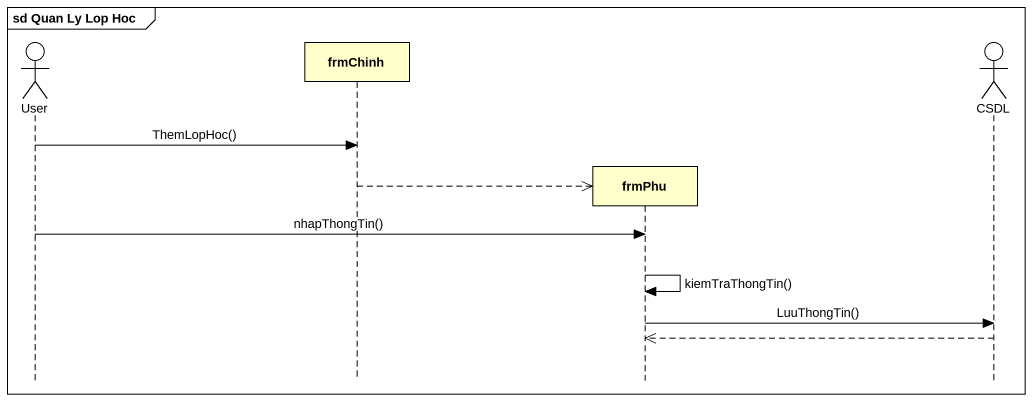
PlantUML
@startuml
mainframe sd Quan Ly Lop Hoc
hide footbox
actor User
participant frmChinh
participant frmPhu
actor CSDL

User -> frmChinh : ThemLopHoc()
frmChinh -->> frmPhu **
User -> frmPhu : nhapThongTin()
frmPhu -> frmPhu : kiemTraThongTin()
frmPhu -> CSDL : LuuThongTin()
CSDL -->> frmPhu
@enduml
